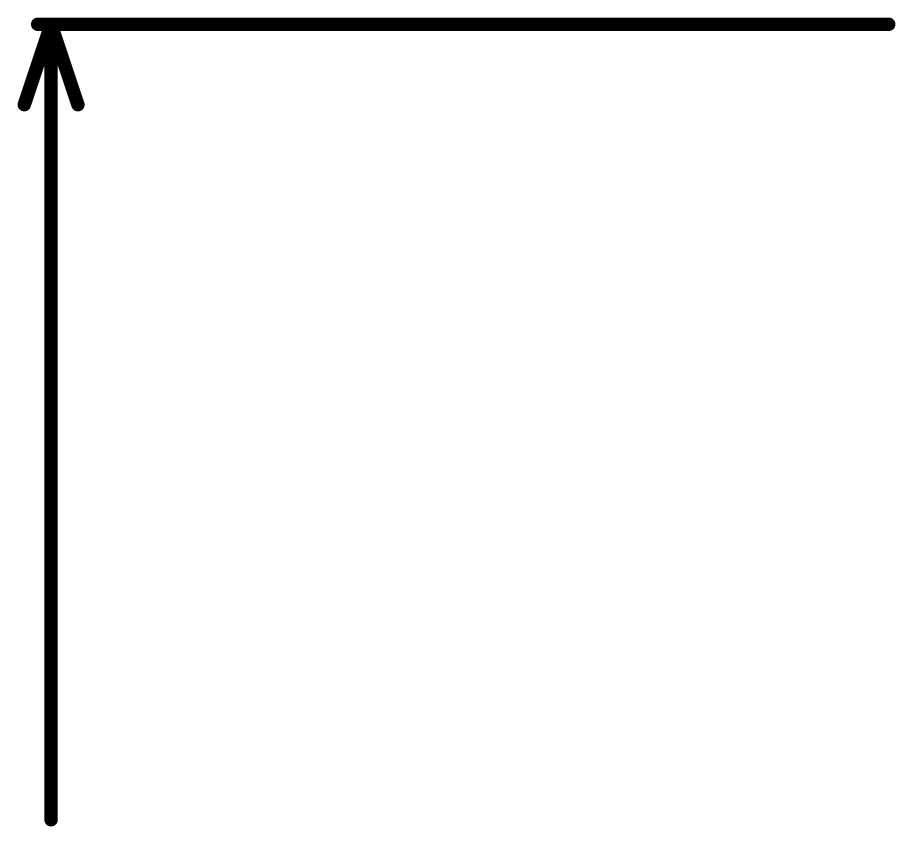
# Model space of a CAD drawing. Header units: inches. Extents: x -0.8 to 12, y -0.1 to 3.7.
# Drawn here: x -0.662 to -0.008, y 1.356 to 1.959 of the extents above; entities that cross this region are included whole.
import ezdxf

# ---------------------------------------------------------------- set-up
doc = ezdxf.new("R2010")
doc.units = ezdxf.units.IN
doc.header["$MEASUREMENT"] = 0
doc.layers.add('Draft and Dimension', color=6, linetype='Continuous')

msp = doc.modelspace()

# ---------------------------------------------------------------- linework, layer by layer
at = {"layer": 'Draft and Dimension'}
for points in [[(-0.657, 1.89441, 0.01, 0.01, 0), (-0.637, 1.95441, 0.01, 0.01, 0)], [(-0.647, 1.95441, 0.01, 0.01, 0), (-0.0125, 1.95441, 0.01, 0.01, 0)], [(-0.637, 1.95441, 0.01, 0.01, 0), (-0.617, 1.89441, 0.01, 0.01, 0)], [(-0.637, 1.36102, 0.01, 0.01, 0), (-0.637, 1.95441, 0.01, 0.01, 0)]]:
    msp.add_lwpolyline(points, format="xyseb", dxfattribs=at)
for points in [[(-0.6495, 1.95441, 0.005, 0.005, 1), (-0.6445, 1.95441, 0.005, 0.005, 1)], [(-0.6395, 1.95441, 0.005, 0.005, 1), (-0.6345, 1.95441, 0.005, 0.005, 1)], [(-0.6395, 1.95441, 0.005, 0.005, 1), (-0.6345, 1.95441, 0.005, 0.005, 1)], [(-0.6395, 1.95441, 0.005, 0.005, 1), (-0.6345, 1.95441, 0.005, 0.005, 1)], [(-0.015, 1.95441, 0.005, 0.005, 1), (-0.01, 1.95441, 0.005, 0.005, 1)], [(-0.6595, 1.89441, 0.005, 0.005, 1), (-0.6545, 1.89441, 0.005, 0.005, 1)], [(-0.6195, 1.89441, 0.005, 0.005, 1), (-0.6145, 1.89441, 0.005, 0.005, 1)], [(-0.6395, 1.36102, 0.005, 0.005, 1), (-0.6345, 1.36102, 0.005, 0.005, 1)]]:
    msp.add_lwpolyline(points, format="xyseb", close=True, dxfattribs=at)

doc.saveas('drawing.dxf')
